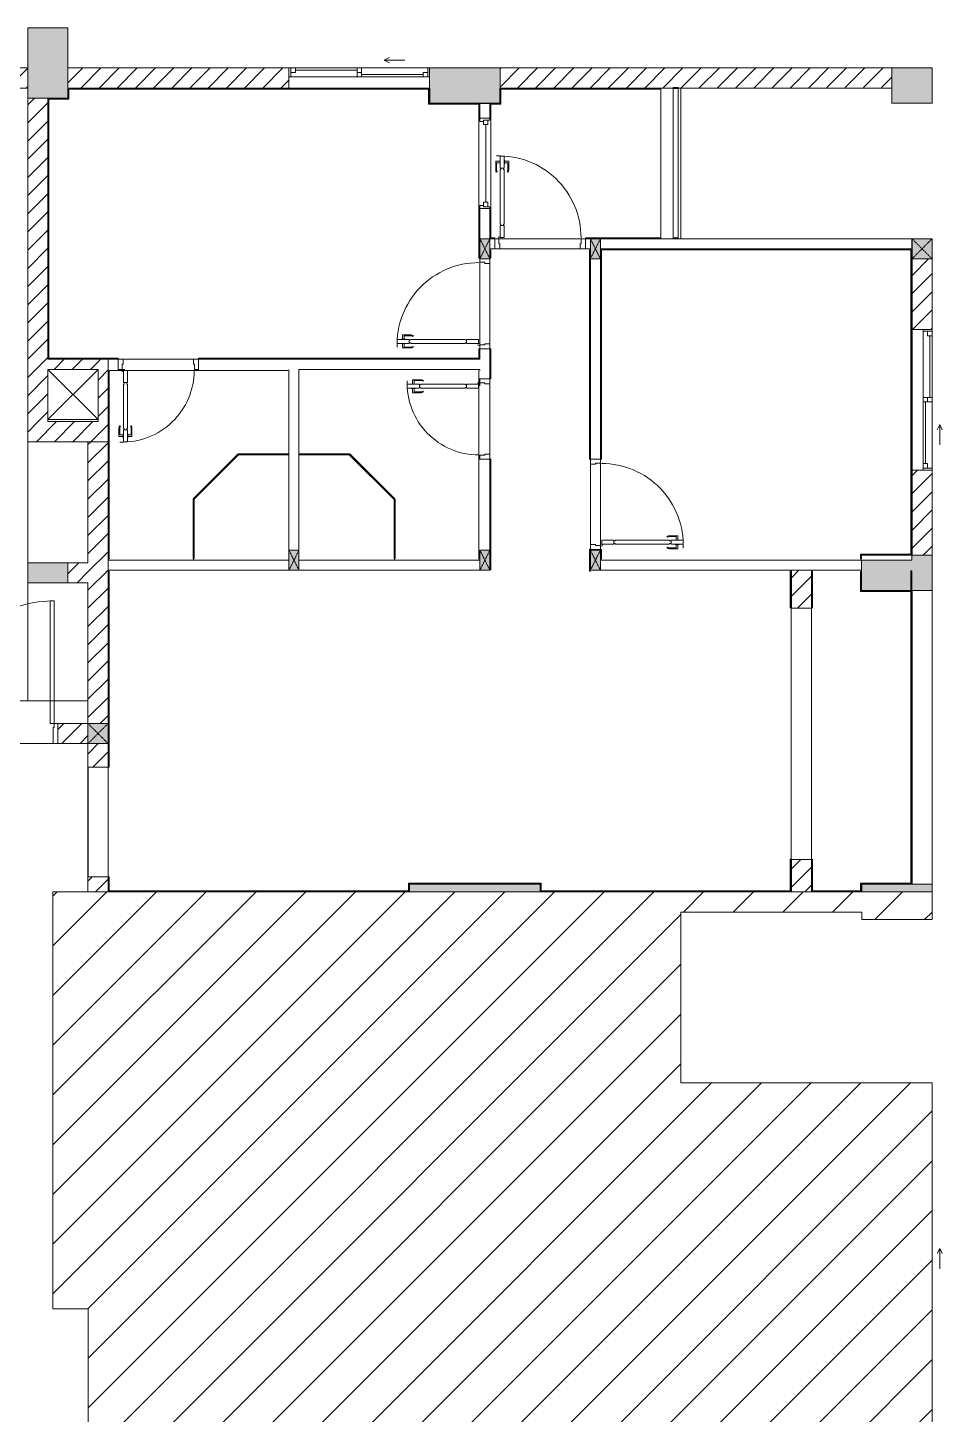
# Model space of a CAD drawing. Header units: millimetres. Extents: x 31444 to 224909, y 392 to 78637.
# Drawn here: x 215807 to 224909, y 64837 to 78637 of the extents above; entities that cross this region are included whole.
import ezdxf

# ---------------------------------------------------------------- set-up
doc = ezdxf.new("R2010")
doc.units = ezdxf.units.MM
doc.linetypes.add('IMPORT-Dash _2_', pattern=[6, 3, -3])
for name, color, linetype, lineweight in [('0-2', 130, 'Continuous', 9), ('A-DETL-GENF-6', 20, 'Continuous', 9), ('A-DETL-GENF-7', 130, 'Continuous', 9), ('A-DETL-THIN-3', 151, 'Continuous', 9), ('A-DOOR-2', 130, 'Continuous', 9), ('A-DOOR-FRAM-2', 130, 'Continuous', 9), ('A-FLOR-1', 130, 'Continuous', 9), ('A-FLOR-HRAL-5', 130, 'Continuous', 9), ('A-GLAZ-6', 130, 'Continuous', 9), ('A-GLAZ-CURT-4', 130, 'Continuous', 9), ('A-WALL-1', 130, 'Continuous', 9), ('A-WALL-PATT-3', 130, 'Continuous', 9), ('A_1404_dwg-1', 130, 'Continuous', 9), ('I-WALL', 130, 'Continuous', 9), ('I-WALL-1', 130, 'Continuous', 9), ('S-COLS-1', 130, 'Continuous', 9), ('S-COLS-11', 130, 'IMPORT-Dash _2_', 9), ('S-COLS-2', 130, 'Continuous', 9), ('S-COLS-4', 130, 'Continuous', 9), ('S-COLS-HDLN-2', 130, 'IMPORT-Dash _2_', 9)]:
    doc.layers.add(name, color=color, linetype=linetype, lineweight=lineweight)
pattern_1 = [(45, (0, 0), (-90.50967, 90.50967), [])]

# ---------------------------------------------------------------- blocks, each defined once
blk = doc.blocks.new('A_1404_dwg_NCV_TKTC_KET CAU_rvt-1-TKTC_MB HOÀN THIỆN SÀN TẦNG 3-4-4819833-KeyPlan-CH3')
at = {"layer": 'S-COLS-1'}
for points in [[(118462, 77937), (118652, 77937), (118652, 78637), (118253, 78637), (118253, 77937), (118453, 77937)], [(122752, 77887), (122952, 77887), (122953, 78237), (122253, 78237), (122253, 77887)], [(127253, 77887), (127253, 78237), (126853, 78237), (126853, 77887)], [(118502, 73112), (118653, 73112), (118653, 73312), (118253, 73312), (118253, 73112)], [(127053, 73037), (127252, 73037), (127252, 73387), (127052, 73387), (127052, 73337), (126552, 73337), (126553, 73037), (127042, 73037), (127042, 73232), (127052, 73232), (127052, 73037)], [(123352, 70037), (123352, 70112), (122053, 70112), (122053, 70037), (123352, 70037)], [(127252, 69762), (127253, 69762), (127252, 70112), (126553, 70112), (126553, 70037), (127252, 70037), (127252, 69835)]]:
    blk.add_hatch(color=256, dxfattribs=at).paths.add_polyline_path(points)
at = {"layer": 'A-FLOR-1'}
for p, q in [((118252, 78037), (118252, 74537)), ((118952, 74737), (118453, 74737)), ((118253, 73312), (118253, 74517)), ((118852, 74517), (118852, 73312)), ((118852, 73112), (118852, 71712)), ((118852, 71937), (118253, 71937))]:
    blk.add_line(p, q, dxfattribs=at)
at = {"layer": 'A-FLOR-1', "flags": 128}
blk.add_lwpolyline([(116253, 71937), (118253, 71937), (118253, 73112)], dxfattribs=at)
at = {"layer": 'S-COLS-2'}
for p, q in [((122253, 78037), (122253, 77887)), ((122752, 77887), (122852, 77887)), ((122053, 70112), (122053, 70037)), ((126553, 70112), (126553, 70037))]:
    blk.add_line(p, q, dxfattribs=at)
at = {"layer": 'S-COLS-2', "flags": 128}
for points in [[(118653, 78037), (118653, 78637), (118253, 78637), (118253, 77937), (118452, 77937)], [(122953, 78037), (122953, 78237), (122253, 78237)], [(127052, 73037), (127252, 73037), (127252, 73387), (127052, 73387)], [(127253, 69762), (127253, 70112), (127052, 70112)]]:
    blk.add_lwpolyline(points, dxfattribs=at)
for points in [[(127253, 77887), (127253, 78237), (126853, 78237), (126853, 77887)], [(118253, 73312), (118253, 73112), (118653, 73112), (118653, 73312)]]:
    blk.add_lwpolyline(points, close=True, dxfattribs=at)
blk = doc.blocks.new('A_1404_dwg_DOOR_CW_01 CANH MO-PANEL KINH - DIW_01-900x2200-CỬA GỖ VÂN LAMINATE-V104-TKTC_MB HOÀN THIỆN SÀN TẦNG 3-4-4819913-KeyPlan-CH3')
at = {"layer": 'A-DETL-GENF-7'}
for p, q in [((121982, 75537), (121982, 75576)), ((121982, 75493), (121982, 75454)), ((122065, 75580), (121986, 75580)), ((121999, 75537), (121999, 75568)), ((121999, 75493), (121999, 75462)), ((122003, 75572), (122065, 75572)), ((122091, 75572), (122087, 75565)), ((122065, 75450), (121986, 75450)), ((122003, 75458), (122065, 75458)), ((122091, 75458), (122087, 75465))]:
    blk.add_line(p, q, dxfattribs=at)
at = {"layer": 'A-DETL-GENF-7', "flags": 128}
for points in [[(121930, 75495), (121930, 75535), (122050, 75535), (122050, 75495)], [(122010, 75537), (122010, 75535), (121971, 75535), (121971, 75537)], [(122010, 75493), (122010, 75495), (121971, 75495), (121971, 75493)], [(122606, 75529), (122606, 75535), (122064, 75535), (122064, 75529), (122050, 75529), (122050, 75501), (122064, 75501), (122064, 75495), (122606, 75495), (122606, 75501), (122620, 75501), (122620, 75529)], [(122620, 75535), (122620, 75495), (122740, 75495), (122740, 75535)]]:
    blk.add_lwpolyline(points, close=True, dxfattribs=at)
at = {"layer": 'A-DETL-GENF-7'}
blk.add_circle((122742, 75485), 10, dxfattribs=at)
for centre, radius, start, end in [((122742, 75485), 814, 90, 182), ((121986, 75576), 4, 90, 180), ((122003, 75568), 4, 90, 180), ((122065, 75535), 45, 55, 90), ((122065, 75535), 37, 55, 90), ((121986, 75454), 4, 180, 270), ((122003, 75462), 4, 180, 270), ((122065, 75495), 37, 270, 305), ((122065, 75495), 45, 270, 305)]:
    blk.add_arc(centre, radius, start, end, dxfattribs=at)
at = {"layer": 'A-DOOR-2'}
blk.add_line((122752, 75485), (122752, 75510), dxfattribs=at)
at = {"layer": 'A-DOOR-2', "flags": 128}
blk.add_lwpolyline([(122752, 76337), (122752, 76302), (122802, 76302), (122802, 76292), (122852, 76292), (122852, 76337)], dxfattribs=at)
blk.add_lwpolyline([(122852, 75442), (122852, 75492), (122802, 75492), (122802, 75482), (122752, 75482), (122752, 75442)], close=True, dxfattribs=at)
blk = doc.blocks.new('A_1404_dwg_DOOR_CW_01 CANH MO-PANEL KINH - DIG_02-800x2200-CỬA NHÔM KÍNH-V60-TKTC_MB HOÀN THIỆN SÀN TẦNG 3-4-4819851-KeyPlan-CH3')
at = {"layer": 'A-DETL-GENF-7'}
for p, q in [((104713, 29524), (104713, 29603)), ((104756, 29607), (104717, 29607)), ((104721, 29586), (104721, 29524)), ((104756, 29590), (104725, 29590)), ((104800, 29607), (104839, 29607)), ((104800, 29590), (104831, 29590)), ((104835, 29586), (104835, 29524)), ((104843, 29524), (104843, 29603)), ((104721, 29498), (104728, 29503)), ((104835, 29498), (104828, 29503))]:
    blk.add_line(p, q, dxfattribs=at)
at = {"layer": 'A-DETL-GENF-7', "flags": 128}
for points in [[(104756, 29579), (104758, 29579), (104758, 29619), (104756, 29619)], [(104798, 29659), (104758, 29659), (104758, 29539), (104798, 29539)], [(104764, 29083), (104758, 29083), (104758, 29525), (104764, 29525), (104764, 29539), (104792, 29539), (104792, 29525), (104798, 29525), (104798, 29083), (104792, 29083), (104792, 29069), (104764, 29069)], [(104800, 29579), (104798, 29579), (104798, 29619), (104800, 29619)], [(104758, 29069), (104798, 29069), (104798, 28949), (104758, 28949)]]:
    blk.add_lwpolyline(points, close=True, dxfattribs=at)
at = {"layer": 'A-DETL-GENF-7'}
blk.add_circle((104808, 28947), 10, dxfattribs=at)
for centre, radius, start, end in [((104808, 28947), 714, 88, 180), ((104717, 29603), 4, 90, 180), ((104725, 29586), 4, 90, 180), ((104831, 29586), 4, 0, 90), ((104839, 29603), 4, 0, 90), ((104758, 29524), 45, 180, 215), ((104758, 29524), 37, 180, 215), ((104798, 29524), 37, 325, 0), ((104798, 29524), 45, 325, 0)]:
    blk.add_arc(centre, radius, start, end, dxfattribs=at)
at = {"layer": 'A-DOOR-2'}
blk.add_line((104808, 28937), (104783, 28937), dxfattribs=at)
at = {"layer": 'A-DOOR-2', "flags": 128}
for points in [[(104051, 28837), (104051, 28937), (104091, 28937), (104091, 28887), (104101, 28887), (104101, 28837)], [(104801, 28837), (104801, 28887), (104811, 28887), (104811, 28937), (104851, 28937), (104851, 28837)]]:
    blk.add_lwpolyline(points, close=True, dxfattribs=at)
blk = doc.blocks.new('A_1404_dwg_DOOR_CW_01 CANH MO-PANEL KINH - DIW_01-900x2200-CỬA GỖ VÂN LAMINATE-553375-TKTC_MB HOÀN THIỆN SÀN TẦNG 3-4-4819841-KeyPlan-CH3')
at = {"layer": 'A-DETL-GENF-7'}
for p, q in [((49615, 40124), (49615, 40203)), ((49658, 40207), (49619, 40207)), ((49623, 40186), (49623, 40124)), ((49658, 40190), (49627, 40190)), ((49702, 40207), (49741, 40207)), ((49702, 40190), (49733, 40190)), ((49737, 40186), (49737, 40124)), ((49745, 40124), (49745, 40203)), ((49623, 40098), (49629, 40103)), ((49736, 40098), (49730, 40103))]:
    blk.add_line(p, q, dxfattribs=at)
at = {"layer": 'A-DETL-GENF-7', "flags": 128}
for points in [[(49658, 40179), (49660, 40179), (49660, 40219), (49658, 40219)], [(49700, 40259), (49660, 40259), (49660, 40139), (49700, 40139)], [(49702, 40179), (49700, 40179), (49700, 40219), (49702, 40219)], [(49666, 39583), (49660, 39583), (49660, 40125), (49666, 40125), (49666, 40139), (49694, 40139), (49694, 40125), (49700, 40125), (49700, 39583), (49694, 39583), (49694, 39569), (49666, 39569)], [(49660, 39569), (49700, 39569), (49700, 39449), (49660, 39449)]]:
    blk.add_lwpolyline(points, close=True, dxfattribs=at)
at = {"layer": 'A-DETL-GENF-7'}
blk.add_circle((49710, 39447), 10, dxfattribs=at)
for centre, radius, start, end in [((49710, 39447), 814, 88, 180), ((49619, 40203), 4, 90, 180), ((49627, 40186), 4, 90, 180), ((49733, 40186), 4, 0, 90), ((49741, 40203), 4, 0, 90), ((49660, 40124), 45, 180, 215), ((49660, 40124), 37, 180, 215), ((49700, 40124), 37, 325, 0), ((49700, 40124), 45, 325, 0)]:
    blk.add_arc(centre, radius, start, end, dxfattribs=at)
at = {"layer": 'A-DOOR-2'}
blk.add_line((49710, 39437), (49685, 39437), dxfattribs=at)
at = {"layer": 'A-DOOR-2', "flags": 128}
for points in [[(48853, 39337), (48853, 39437), (48893, 39437), (48893, 39387), (48903, 39387), (48903, 39337)], [(49703, 39337), (49703, 39387), (49713, 39387), (49713, 39437), (49753, 39437), (49753, 39337)]]:
    blk.add_lwpolyline(points, close=True, dxfattribs=at)
blk = doc.blocks.new('A_1404_dwg_M_Fixed - 900 x 1400-901191-TKTC_MB HOÀN THIỆN SÀN TẦNG 3-4-4819853-KeyPlan-CH3')
at = {"layer": 'A-GLAZ-6'}
blk.add_line((107014, 28878), (107788, 28878), dxfattribs=at)
at = {"layer": 'A-GLAZ-6', "flags": 128}
for points in [[(106983, 28900), (106983, 28937), (106951, 28937)], [(106951, 28837), (106970, 28837), (106970, 28900), (107014, 28900), (107014, 28856), (106970, 28856)], [(107832, 28856), (107788, 28856), (107788, 28900), (107832, 28900), (107832, 28837), (107849, 28837)], [(107819, 28900), (107819, 28937), (107851, 28937)]]:
    blk.add_lwpolyline(points, dxfattribs=at)
blk = doc.blocks.new('A_1404_dwg_Railing - 50 x 10mm-901205-TKTC_MB HOÀN THIỆN SÀN TẦNG 3-4-4819863-KeyPlan-CH3')
at = {"layer": 'A-FLOR-HRAL-5', "flags": 128}
blk.add_lwpolyline([(107983, 24612), (107983, 24562), (107973, 24562), (107973, 24612)], close=True, dxfattribs=at)
blk = doc.blocks.new('A_1404_dwg_Railing - Railing-942460-TKTC_MB HOÀN THIỆN SÀN TẦNG 3-4-4819914-KeyPlan-CH3')
at = {"layer": 'A-FLOR-HRAL-5'}
for p, q in [((124677, 78032), (124677, 76547)), ((124727, 76547), (124727, 78032))]:
    blk.add_line(p, q, dxfattribs=at)
at = {"rotation": 90.00000000000074}
for p in [(149289, -29941), (149289, -31436)]:
    blk.add_blockref('A_1404_dwg_Railing - 50 x 10mm-901205-TKTC_MB HOÀN THIỆN SÀN TẦNG 3-4-4819863-KeyPlan-CH3', p, dxfattribs=at)
blk = doc.blocks.new('A_1404_dwg_System Panel - Glazed-901218-TKTC_MB HOÀN THIỆN SÀN TẦNG 3-4-4819900-KeyPlan-CH3')
at = {"layer": 'A-GLAZ-CURT-4'}
blk.add_hatch(color=256, dxfattribs=at).paths.add_polyline_path([(40998, 48549), (41008, 48549), (41003, 49140), (40998, 49136)])
blk.add_line((41008, 48549), (41008, 49140), dxfattribs=at)
at = {"layer": 'A-GLAZ-CURT-4', "flags": 128}
blk.add_lwpolyline([(40998, 49138), (40998, 48549), (41008, 48549)], dxfattribs=at)
blk = doc.blocks.new('A_1404_dwg_System Panel - Glazed-901219-TKTC_MB HOÀN THIỆN SÀN TẦNG 3-4-V107-KeyPlan-CH3')
at = {"layer": 'A-GLAZ-CURT-4'}
blk.add_hatch(color=256, dxfattribs=at).paths.add_polyline_path([(39447, 29483), (39450, 29494), (39003, 29934), (38999, 29931), (39410, 29519)])
blk.add_line((38999, 29931), (39447, 29483), dxfattribs=at)
at = {"layer": 'A-GLAZ-CURT-4', "flags": 128}
blk.add_lwpolyline([(39452, 29492), (39006, 29938), (38999, 29931)], dxfattribs=at)
blk = doc.blocks.new('A_1404_dwg_System Panel - Glazed-901217-TKTC_MB HOÀN THIỆN SÀN TẦNG 3-4-V108-KeyPlan-CH3')
at = {"layer": 'A-GLAZ-CURT-4'}
blk.add_hatch(color=256, dxfattribs=at).paths.add_polyline_path([(39454, 29482), (39953, 29482), (39953, 29492), (39450, 29487), (39450, 29482)])
at = {"layer": 'A-GLAZ-CURT-4', "flags": 128}
blk.add_lwpolyline([(39450, 29482), (39953, 29482), (39953, 29492), (39450, 29492)], close=True, dxfattribs=at)
blk = doc.blocks.new('A_1404_dwg_G1_SOF - BO TRU - 100x200-746114-TKTC_MB HOÀN THIỆN SÀN TẦNG 3-4-4819846-KeyPlan-CH3')
at = {"layer": 'S-COLS-1'}
blk.add_hatch(color=256, dxfattribs=at).paths.add_polyline_path([(49953, 40037), (49953, 40237), (49853, 40237), (49853, 40037)])
at = {"layer": 'S-COLS-1', "flags": 128}
blk.add_lwpolyline([(49853, 40037), (49853, 40237), (49953, 40237), (49953, 40037)], close=True, dxfattribs=at)
at = {"layer": 'S-COLS-HDLN-2'}
for p, q in [((49953, 40037), (49853, 40237)), ((49853, 40037), (49953, 40237))]:
    blk.add_line(p, q, dxfattribs=at)
blk = doc.blocks.new('A_1404_dwg_DOOR_CW_01 CANH MO-PANEL KINH - DIG_01-900x2200-CỬA NHÔM KÍNH-901226-TKTC_MB HOÀN THIỆN SÀN TẦNG 3-4-4819905-KeyPlan-CH3')
at = {"layer": 'A-DETL-GENF-7'}
for p, q in [((37865, 26650), (37865, 26570)), ((37873, 26676), (37879, 26671)), ((37873, 26587), (37873, 26650)), ((37986, 26676), (37980, 26671)), ((37987, 26587), (37987, 26650)), ((37995, 26650), (37995, 26570)), ((37908, 26566), (37869, 26566)), ((37908, 26583), (37877, 26583)), ((37952, 26583), (37983, 26583)), ((37952, 26566), (37991, 26566))]:
    blk.add_line(p, q, dxfattribs=at)
at = {"layer": 'A-DETL-GENF-7', "flags": 128}
for points in [[(37910, 27205), (37950, 27205), (37950, 27325), (37910, 27325)], [(37916, 27191), (37910, 27191), (37910, 26649), (37916, 26649), (37916, 26635), (37944, 26635), (37944, 26649), (37950, 26649), (37950, 27191), (37944, 27191), (37944, 27205), (37916, 27205)], [(37950, 26515), (37910, 26515), (37910, 26635), (37950, 26635)], [(37908, 26595), (37910, 26595), (37910, 26555), (37908, 26555)], [(37952, 26595), (37950, 26595), (37950, 26555), (37952, 26555)]]:
    blk.add_lwpolyline(points, close=True, dxfattribs=at)
at = {"layer": 'A-DETL-GENF-7'}
blk.add_circle((37960, 27327), 10, dxfattribs=at)
for centre, radius, start, end in [((37960, 27327), 814, 180, 272), ((37910, 26650), 45, 145, 180), ((37910, 26650), 37, 145, 180), ((37950, 26650), 37, 0, 35), ((37950, 26650), 45, 0, 35), ((37869, 26570), 4, 180, 270), ((37877, 26587), 4, 180, 270), ((37983, 26587), 4, 270, 0), ((37991, 26570), 4, 270, 0)]:
    blk.add_arc(centre, radius, start, end, dxfattribs=at)
at = {"layer": 'A-DOOR-2'}
blk.add_line((37960, 27337), (37935, 27337), dxfattribs=at)
at = {"layer": 'A-DOOR-2', "flags": 128}
for points in [[(37153, 27437), (37103, 27437), (37103, 27337), (37143, 27337), (37143, 27387), (37153, 27387)], [(38003, 27437), (37953, 27437), (37953, 27387), (37963, 27387), (37963, 27337), (38003, 27337)]]:
    blk.add_lwpolyline(points, close=True, dxfattribs=at)
blk = doc.blocks.new('A_1404_dwg_System Panel - Glazed-901212-TKTC_MB HOÀN THIỆN SÀN TẦNG 3-4-V109-KeyPlan-CH3')
at = {"layer": 'A-GLAZ-CURT-4'}
blk.add_hatch(color=256, dxfattribs=at).paths.add_polyline_path([(40551, 29482), (40555, 29487), (40551, 29492), (40053, 29492), (40053, 29482)])
at = {"layer": 'A-GLAZ-CURT-4', "flags": 128}
blk.add_lwpolyline([(40553, 29492), (40053, 29492), (40053, 29482), (40555, 29482)], dxfattribs=at)
blk = doc.blocks.new('A_1404_dwg_System Panel - Glazed-901210-TKTC_MB HOÀN THIỆN SÀN TẦNG 3-4-4819895-KeyPlan-CH3')
at = {"layer": 'A-GLAZ-CURT-4'}
blk.add_hatch(color=256, dxfattribs=at).paths.add_polyline_path([(39008, 48549), (39003, 49140), (38998, 49140), (38999, 48549)])
blk.add_line((39008, 48549), (39008, 49138), dxfattribs=at)
at = {"layer": 'A-GLAZ-CURT-4', "flags": 128}
blk.add_lwpolyline([(38998, 49140), (38998, 48549), (39008, 48549)], dxfattribs=at)
blk = doc.blocks.new('A_1404_dwg_System Panel - Glazed-901211-TKTC_MB HOÀN THIỆN SÀN TẦNG 3-4-V110-KeyPlan-CH3')
at = {"layer": 'A-GLAZ-CURT-4'}
blk.add_hatch(color=256, dxfattribs=at).paths.add_polyline_path([(40558, 29483), (41003, 29934), (40998, 29936), (40555, 29487)])
at = {"layer": 'A-GLAZ-CURT-4', "flags": 128}
blk.add_lwpolyline([(40999, 29938), (40551, 29490), (40558, 29483), (41006, 29931)], close=True, dxfattribs=at)
blk = doc.blocks.new('A_1404_dwg_NCV_TKTC_TANG 3 - 4_rvt-1-TKTC_MB HOÀN THIỆN SÀN TẦNG 3-4-4819943-KeyPlan-CH3')
at = {"layer": 'A-WALL-PATT-3'}
for points in [[(119152, 78027), (122252, 78027), (122252, 78037), (118652, 78037), (118653, 78027), (119052, 78027)], [(118652, 77937), (118662, 77937), (118662, 78027), (118652, 78027)], [(122252, 77877), (122252, 78027), (122242, 78027), (122242, 77877)], [(122953, 77887), (122962, 77887), (122962, 78027), (122953, 78027), (122952, 77887)], [(124552, 78027), (124552, 78037), (122953, 78037), (122953, 78027), (122962, 78027)], [(118462, 75347), (118462, 77937), (118452, 77937), (118453, 75347)], [(118652, 77927), (118662, 77927), (118662, 77937), (118462, 77937), (118462, 77927)], [(122742, 77877), (122752, 77877), (122752, 77887), (122252, 77887), (122253, 77877)], [(122862, 77877), (122962, 77877), (122962, 77887), (122862, 77887)], [(127042, 76427), (127052, 76427), (127052, 76437), (123952, 76437), (123952, 76427), (123962, 76427)], [(126552, 73387), (127042, 73387), (127042, 73397), (126542, 73397), (126542, 73387)], [(126552, 73347), (126552, 73387), (126542, 73387), (126542, 73347)], [(126552, 73027), (126552, 73227), (126542, 73227), (126542, 73027)], [(127042, 73027), (127042, 73037), (126552, 73037), (126553, 73027)], [(123352, 70112), (123352, 70122), (122042, 70122), (122042, 70112), (122862, 70112)], [(122052, 70037), (122052, 70112), (122042, 70112), (122042, 70037)], [(123362, 70047), (123362, 70122), (123352, 70122), (123353, 70047)], [(126553, 70112), (127052, 70112), (127052, 70122), (126542, 70122), (126542, 70112), (126552, 70112)], [(126552, 70047), (126552, 70112), (126542, 70112), (126542, 70047)], [(122042, 70037), (122042, 70047), (119062, 70047), (119062, 70037), (121493, 70037)], [(123352, 70037), (125852, 70037), (125852, 70047), (123352, 70047)], [(126542, 70037), (126552, 70037), (126552, 70047), (126062, 70047), (126062, 70037)]]:
    blk.add_hatch(color=256, dxfattribs=at).paths.add_polyline_path(points)
h = blk.add_hatch(color=256, dxfattribs=at)
h.paths.add_polyline_path([(122752, 75347), (122752, 75442), (122742, 75442), (122742, 75347)])
h.paths.add_polyline_path([(122752, 76342), (122752, 76837), (122742, 76837), (122742, 76342)])
h.paths.add_polyline_path([(122742, 77737), (122752, 77741), (122752, 77877), (122742, 77877), (122742, 77741)])
h = blk.add_hatch(color=256, dxfattribs=at)
h.paths.add_polyline_path([(122862, 76547), (122862, 76837), (122852, 76837), (122852, 76547)])
h.paths.add_polyline_path([(122852, 77737), (122862, 77741), (122862, 77887), (122852, 77887), (122852, 77741)])
h = blk.add_hatch(color=256, dxfattribs=at)
h.paths.add_polyline_path([(123842, 76537), (124552, 76537), (124552, 76547), (123802, 76547), (123802, 76537)])
h.paths.add_polyline_path([(122862, 76537), (122902, 76537), (122902, 76547), (122852, 76547), (122852, 76537)])
h = blk.add_hatch(color=256, dxfattribs=at)
h.paths.add_polyline_path([(122852, 73237), (122862, 73237), (122862, 74342), (122852, 74342), (122852, 73437)])
h.paths.add_polyline_path([(122852, 75142), (122862, 75142), (122862, 75442), (122852, 75442)])
h.paths.add_polyline_path([(122862, 76342), (122862, 76437), (122852, 76437), (122852, 76342)])
h = blk.add_hatch(color=256, dxfattribs=at)
h.paths.add_polyline_path([(123852, 73227), (123852, 73443), (123842, 73443), (123842, 73227)])
h.paths.add_polyline_path([(123852, 74343), (123852, 76437), (123842, 76437), (123842, 74343)])
h = blk.add_hatch(color=256, dxfattribs=at)
h.paths.add_polyline_path([(123962, 73347), (123962, 73443), (123952, 73443), (123952, 73347)])
h.paths.add_polyline_path([(123962, 74343), (123962, 76427), (123952, 76427), (123952, 74343)])
h = blk.add_hatch(color=256, dxfattribs=at)
h.paths.add_polyline_path([(127052, 73387), (127052, 74235), (127042, 74235), (127042, 73387)])
h.paths.add_polyline_path([(127052, 75635), (127052, 76427), (127042, 76427), (127042, 75635)])
h = blk.add_hatch(color=256, dxfattribs=at)
h.paths.add_polyline_path([(119152, 75337), (119152, 75347), (118453, 75347), (118453, 75337), (119111, 75337)])
h.paths.add_polyline_path([(120853, 75337), (122752, 75337), (122752, 75347), (119952, 75347), (119952, 75337)])
h = blk.add_hatch(color=256, dxfattribs=at)
h.paths.add_polyline_path([(119062, 70037), (119062, 70187), (119052, 70185), (119052, 70037)])
h.paths.add_polyline_path([(119052, 71277), (119062, 71277), (119062, 73237), (119052, 73237), (119052, 71512)])
h = blk.add_hatch(color=256, dxfattribs=at)
h.paths.add_polyline_path([(125842, 70047), (125852, 70047), (125852, 70362), (125842, 70360)])
h.paths.add_polyline_path([(125842, 72862), (125852, 72862), (125852, 73227), (125842, 73227)])
h = blk.add_hatch(color=256, dxfattribs=at)
h.paths.add_polyline_path([(126052, 70037), (126062, 70037), (126062, 70362), (126052, 70360), (126052, 70047)])
h.paths.add_polyline_path([(126052, 72862), (126062, 72862), (126062, 73227), (126052, 73227), (126052, 73037)])
at = {"layer": 'A-FLOR-1'}
for p, q in [((123752, 76437), (122952, 76437)), ((122752, 75482), (122752, 76302)), ((122852, 76292), (122852, 75492)), ((119202, 75337), (119902, 75337)), ((122852, 75092), (122852, 74392)), ((120352, 74387), (120852, 74387)), ((120952, 74387), (121453, 74387)), ((123852, 73493), (123852, 74293)), ((123952, 74303), (123952, 73483)), ((119902, 73337), (119902, 73354)), ((121902, 73354), (121902, 73337)), ((125852, 73227), (125852, 73237)), ((126052, 73237), (126052, 73227)), ((126552, 73227), (126552, 73237)), ((126052, 70362), (126052, 72860)), ((119053, 70187), (119053, 71277)), ((125852, 70360), (126052, 70360))]:
    blk.add_line(p, q, dxfattribs=at)
at = {"layer": 'A-FLOR-1', "flags": 128}
for points in [[(126552, 73337), (127052, 73337), (127052, 73387)], [(126052, 72862), (126052, 72860), (125852, 72860), (125852, 70362), (125852, 72862)]]:
    blk.add_lwpolyline(points, dxfattribs=at)
blk.add_lwpolyline([(119052, 70187), (119052, 71277), (118853, 71277), (118853, 70187)], close=True, dxfattribs=at)
at = {"layer": 'A-WALL-1'}
for p, q in [((124552, 78037), (124677, 78037)), ((124552, 76547), (124552, 78027)), ((122752, 77877), (122752, 77737)), ((122852, 77737), (122852, 77882)), ((122752, 77737), (122852, 77737)), ((122852, 76837), (122752, 76837)), ((122752, 76837), (122752, 76537)), ((122852, 76547), (122852, 76837)), ((122852, 76537), (122852, 76547)), ((122902, 76537), (122852, 76537)), ((122902, 76437), (122902, 76537)), ((122942, 76537), (123762, 76537)), ((123802, 76537), (123802, 76437)), ((123852, 76537), (123802, 76537)), ((124677, 76537), (123952, 76537)), ((122852, 76437), (122862, 76437)), ((122862, 76437), (122902, 76437)), ((123752, 76437), (122952, 76437)), ((123802, 76437), (123842, 76437)), ((123842, 76437), (123852, 76437)), ((123852, 76337), (123852, 74343)), ((123952, 74343), (123952, 76337)), ((122752, 75482), (122752, 76302)), ((122852, 76292), (122852, 75492)), ((122852, 75442), (122752, 75442)), ((122752, 75442), (122752, 75347)), ((122852, 75142), (122852, 75442)), ((119052, 75337), (119052, 75237)), ((119152, 75337), (119052, 75337)), ((119152, 75237), (119152, 75337)), ((119202, 75337), (119902, 75337)), ((119952, 75337), (119952, 75237)), ((120852, 75337), (119952, 75337)), ((120852, 75237), (120852, 74397)), ((122752, 75142), (122852, 75142)), ((122852, 75092), (122852, 74392)), ((120852, 74397), (120852, 74387)), ((120852, 74387), (120852, 73437)), ((120952, 74387), (120952, 74397)), ((120952, 73437), (120952, 74387)), ((122852, 74342), (122752, 74342)), ((122852, 73437), (122852, 74342)), ((123852, 74343), (123952, 74343)), ((123852, 73493), (123852, 74293)), ((123952, 74303), (123952, 73483)), ((123952, 73443), (123852, 73443)), ((123852, 73443), (123852, 73437)), ((123952, 73437), (123952, 73443)), ((122752, 73337), (120952, 73337)), ((120952, 73237), (122752, 73237))]:
    blk.add_line(p, q, dxfattribs=at)
at = {"layer": 'A-WALL-1', "flags": 128}
for points in [[(124727, 78037), (124752, 78037), (124752, 76537)], [(122852, 77882), (122752, 77882), (122752, 77877)], [(123952, 76437), (127052, 76437), (127052, 76537), (124727, 76537)], [(122752, 75347), (122752, 75337), (120852, 75337)], [(120952, 74397), (120952, 75237), (122752, 75237), (122752, 75227)], [(120852, 73337), (119052, 73337), (119052, 73237), (120852, 73237)], [(123952, 73237), (126552, 73237), (126552, 73337), (123952, 73337)]]:
    blk.add_lwpolyline(points, dxfattribs=at)
at = {"layer": 'I-WALL'}
for p, q in [((122752, 77737), (122752, 77877)), ((122852, 77882), (122852, 77737)), ((122742, 76837), (122742, 77737)), ((122862, 77737), (122862, 76837)), ((122752, 76537), (122752, 76837)), ((122852, 76837), (122852, 76547)), ((122852, 76537), (122902, 76537)), ((123802, 76537), (123852, 76537)), ((123852, 74343), (123852, 76337)), ((123952, 76337), (123952, 74343)), ((127042, 74235), (127042, 75635)), ((127052, 75635), (127052, 74235)), ((122752, 75347), (122752, 75442)), ((122852, 75442), (122852, 75142)), ((119052, 75337), (119152, 75337)), ((119952, 75227), (119152, 75227)), ((119952, 75337), (120852, 75337)), ((122742, 74342), (122742, 75142)), ((122852, 74342), (122852, 73437)), ((123852, 73437), (123852, 73443)), ((123952, 73443), (123952, 73437)), ((127042, 70122), (127042, 73027))]:
    blk.add_line(p, q, dxfattribs=at)
at = {"layer": 'I-WALL', "flags": 128}
blk.add_lwpolyline([(127042, 73037), (127042, 73232), (127052, 73232), (127052, 70122)], dxfattribs=at)
at = {"layer": 'I-WALL-1'}
for p, q in [((122852, 76547), (122852, 76537)), ((122862, 76437), (122852, 76437)), ((123852, 76437), (123842, 76437)), ((120852, 75227), (120852, 75237)), ((122742, 73337), (122752, 73337)), ((119052, 71712), (119052, 71512))]:
    blk.add_line(p, q, dxfattribs=at)
at = {"layer": 'I-WALL-1', "flags": 128}
for points in [[(122752, 77877), (122752, 77887), (122252, 77887), (122252, 78027), (122252, 78037), (118652, 78037), (118652, 78027), (118652, 77937), (118462, 77937), (118452, 77937), (118452, 75347), (118452, 75337), (119052, 75337)], [(119152, 75337), (119152, 75347), (118462, 75347), (118462, 77927), (118662, 77927), (118662, 77937), (118662, 78027), (122242, 78027), (122242, 77877), (122252, 77877), (122742, 77877), (122742, 77737), (122752, 77737)], [(122852, 77737), (122862, 77737), (122862, 77877), (122962, 77877), (122962, 77887), (122962, 78027), (124552, 78027), (124552, 78037), (122952, 78037), (122952, 78027), (122952, 77887), (122862, 77887), (122852, 77887), (122852, 77882)], [(122752, 76837), (122742, 76837), (122742, 76342), (122752, 76342)], [(122902, 76537), (122902, 76547), (122862, 76547), (122862, 76837), (122852, 76837)], [(123952, 76537), (124552, 76537), (124552, 76547), (123802, 76547), (123802, 76537)], [(122852, 76342), (122862, 76342), (122862, 76427)], [(123842, 76427), (123842, 74343), (123852, 74343)], [(123952, 74343), (123962, 74343), (123962, 76427), (127042, 76427), (127042, 75635), (127052, 75635), (127052, 76427), (127052, 76437), (123952, 76437)], [(122752, 75442), (122742, 75442), (122742, 75347), (119952, 75347), (119952, 75337)], [(122852, 75142), (122862, 75142), (122862, 75442), (122852, 75442)], [(119052, 75237), (119052, 75227), (119052, 73337), (119062, 73337)], [(119062, 73347), (119062, 75227), (119152, 75227), (119152, 75237)], [(119952, 75237), (119952, 75227), (120842, 75227)], [(120852, 75337), (122752, 75337), (122752, 75347)], [(122742, 75227), (122742, 75142), (122752, 75142)], [(122752, 74342), (122742, 74342), (122742, 73347)], [(122862, 73237), (122862, 74342), (122852, 74342)], [(126552, 73347), (126552, 73387), (127042, 73387), (127052, 73387), (127052, 74235), (127042, 74235), (127042, 73397), (126542, 73397), (126542, 73387), (126542, 73347)], [(123852, 73443), (123842, 73443), (123842, 73227), (123852, 73227)], [(123962, 73347), (123962, 73443), (123952, 73443)], [(119062, 73237), (119052, 73237), (119052, 71712)], [(119052, 71512), (119052, 71277), (119062, 71277), (119062, 73227)], [(125842, 73227), (125842, 72862), (125852, 72862), (125852, 73227)], [(126052, 73227), (126052, 72862), (126062, 72862), (126062, 73227)], [(126542, 73227), (126542, 73027), (126552, 73027), (127042, 73027), (127042, 73037), (126552, 73037), (126552, 73227)], [(125852, 70037), (125852, 70047), (125852, 70362), (125842, 70362), (125842, 70047), (123362, 70047), (123362, 70122), (123352, 70122), (122042, 70122), (122042, 70112), (122042, 70047), (119062, 70047), (119062, 70187), (119052, 70187), (119052, 70037)], [(126552, 70112), (127052, 70112), (127052, 70122), (126542, 70122), (126542, 70112), (126542, 70047), (126062, 70047), (126062, 70362), (126052, 70362), (126052, 70037)], [(122052, 70037), (122052, 70112), (123352, 70112), (123352, 70047), (123352, 70037)], [(126552, 70037), (126552, 70047), (126552, 70112)]]:
    blk.add_lwpolyline(points, dxfattribs=at)
for name, p in [('A_1404_dwg_Railing - Railing-942460-TKTC_MB HOÀN THIỆN SÀN TẦNG 3-4-4819914-KeyPlan-CH3', (0, 0)), ('A_1404_dwg_DOOR_CW_01 CANH MO-PANEL KINH - DIW_01-900x2200-CỬA GỖ VÂN LAMINATE-V104-TKTC_MB HOÀN THIỆN SÀN TẦNG 3-4-4819913-KeyPlan-CH3', (0, 0)), ('A_1404_dwg_System Panel - Glazed-901210-TKTC_MB HOÀN THIỆN SÀN TẦNG 3-4-4819895-KeyPlan-CH3', (80900, 24805)), ('A_1404_dwg_System Panel - Glazed-901218-TKTC_MB HOÀN THIỆN SÀN TẦNG 3-4-4819900-KeyPlan-CH3', (80900, 24805))]:
    blk.add_blockref(name, p)
for name, p, rotation in [('A_1404_dwg_M_Fixed - 900 x 1400-901191-TKTC_MB HOÀN THIỆN SÀN TẦNG 3-4-4819853-KeyPlan-CH3', (151689, -30114), 90), ('A_1404_dwg_DOOR_CW_01 CANH MO-PANEL KINH - DIG_01-900x2200-CỬA NHÔM KÍNH-901226-TKTC_MB HOÀN THIỆN SÀN TẦNG 3-4-4819905-KeyPlan-CH3', (160905, 103874), 180), ('A_1404_dwg_G1_SOF - BO TRU - 100x200-746114-TKTC_MB HOÀN THIỆN SÀN TẦNG 3-4-4819846-KeyPlan-CH3', (172705, 116574), 180), ('A_1404_dwg_G1_SOF - BO TRU - 100x200-746114-TKTC_MB HOÀN THIỆN SÀN TẦNG 3-4-4819846-KeyPlan-CH3', (173805, 116574), 180), ('A_1404_dwg_DOOR_CW_01 CANH MO-PANEL KINH - DIG_02-800x2200-CỬA NHÔM KÍNH-V60-TKTC_MB HOÀN THIỆN SÀN TẦNG 3-4-4819851-KeyPlan-CH3', (224003, 104174), 180), ('A_1404_dwg_DOOR_CW_01 CANH MO-PANEL KINH - DIG_02-800x2200-CỬA NHÔM KÍNH-V60-TKTC_MB HOÀN THIỆN SÀN TẦNG 3-4-4819851-KeyPlan-CH3', (151689, -29709), 90), ('A_1404_dwg_System Panel - Glazed-901211-TKTC_MB HOÀN THIỆN SÀN TẦNG 3-4-V110-KeyPlan-CH3', (160905, 103879), 180), ('A_1404_dwg_System Panel - Glazed-901212-TKTC_MB HOÀN THIỆN SÀN TẦNG 3-4-V109-KeyPlan-CH3', (160905, 103879), 180), ('A_1404_dwg_System Panel - Glazed-901217-TKTC_MB HOÀN THIỆN SÀN TẦNG 3-4-V108-KeyPlan-CH3', (160905, 103879), 180), ('A_1404_dwg_System Panel - Glazed-901219-TKTC_MB HOÀN THIỆN SÀN TẦNG 3-4-V107-KeyPlan-CH3', (160905, 103879), 180), ('A_1404_dwg_DOOR_CW_01 CANH MO-PANEL KINH - DIW_01-900x2200-CỬA GỖ VÂN LAMINATE-553375-TKTC_MB HOÀN THIỆN SÀN TẦNG 3-4-4819841-KeyPlan-CH3', (84516, 123196), 270), ('A_1404_dwg_G1_SOF - BO TRU - 100x200-746114-TKTC_MB HOÀN THIỆN SÀN TẦNG 3-4-4819846-KeyPlan-CH3', (170805, 113474), 180), ('A_1404_dwg_G1_SOF - BO TRU - 100x200-746114-TKTC_MB HOÀN THIỆN SÀN TẦNG 3-4-4819846-KeyPlan-CH3', (172705, 113474), 180), ('A_1404_dwg_G1_SOF - BO TRU - 100x200-746114-TKTC_MB HOÀN THIỆN SÀN TẦNG 3-4-4819846-KeyPlan-CH3', (173805, 113474), 180)]:
    blk.add_blockref(name, p, dxfattribs=dict(rotation=rotation))
blk = doc.blocks.new('A_1404_dwg_1_FAMILY RVT - W01-WxH 1400x1400xmm-389822-TKTC_MB HOÀN THIỆN SÀN TẦNG 3-4-V115-KeyPlan-CH3')
at = {"layer": 'A-GLAZ-6'}
for p, q in [((127253, 58560), (127253, 59174)), ((127253, 58560), (127253, 58515)), ((127329, 58289), (127329, 58086))]:
    blk.add_line(p, q, dxfattribs=at)
at = {"layer": 'A-GLAZ-6', "flags": 128}
for points in [[(127253, 57837), (127253, 59237), (127253, 59174)], [(127253, 58515), (127253, 57856), (127253, 57837)], [(127354, 58238), (127329, 58289), (127303, 58238)]]:
    blk.add_lwpolyline(points, dxfattribs=at)
blk = doc.blocks.new('A_1404_dwg_1_FAMILY RVT - W01-WxH 1400x1400xmm-V4-TKTC_MB HOÀN THIỆN SÀN TẦNG 3-4-4819953-KeyPlan-CH3')
at = {"layer": 'A-GLAZ-6'}
for p, q in [((127253, 75616), (127164, 75616)), ((127230, 75572), (127230, 74958)), ((127208, 74913), (127208, 74958)), ((127253, 74958), (127253, 74913)), ((127186, 74913), (127186, 74299)), ((127329, 74687), (127329, 74484)), ((127253, 74254), (127164, 74254))]:
    blk.add_line(p, q, dxfattribs=at)
at = {"layer": 'A-GLAZ-6', "flags": 128}
for points in [[(127253, 75635), (127053, 75635), (127053, 74235), (127253, 74235), (127253, 75635), (127253, 75572)], [(127164, 75635), (127164, 75616), (127164, 74958), (127164, 74913), (127164, 74299), (127164, 74235)], [(127164, 74958), (127253, 74958), (127253, 75572), (127208, 75572), (127208, 75616)], [(127164, 74913), (127253, 74913), (127253, 74254), (127253, 74235)], [(127354, 74636), (127329, 74687), (127303, 74636)], [(127208, 74254), (127208, 74299), (127164, 74299)]]:
    blk.add_lwpolyline(points, dxfattribs=at)
blk = doc.blocks.new('A_1404_dwg_1_FAMILY RVT - W01-WxH 1400x1400xmm-389822-TKTC_MB HOÀN THIỆN SÀN TẦNG 3-4-4819949-KeyPlan-CH3')
at = {"layer": 'A-GLAZ-6'}
for p, q in [((50001, 78313), (50204, 78313)), ((49052, 78237), (49052, 78037)), ((49072, 78237), (49072, 78148)), ((49116, 78215), (49730, 78215)), ((49730, 78237), (49775, 78237)), ((49775, 78192), (49730, 78192)), ((49775, 78170), (50389, 78170)), ((50433, 78237), (50433, 78148))]:
    blk.add_line(p, q, dxfattribs=at)
at = {"layer": 'A-GLAZ-6', "flags": 128}
for points in [[(50052, 78339), (50001, 78313), (50052, 78288)], [(50452, 78037), (50452, 78237), (49052, 78237), (49116, 78237)], [(49052, 78148), (49072, 78148), (49730, 78148), (49775, 78148), (50389, 78148), (50452, 78148)], [(49730, 78148), (49730, 78237), (49116, 78237), (49116, 78192), (49072, 78192)], [(49775, 78148), (49775, 78237), (50433, 78237), (50452, 78237)], [(50433, 78192), (50389, 78192), (50389, 78148)]]:
    blk.add_lwpolyline(points, dxfattribs=at)
blk = doc.blocks.new('A_1404_dwg_G1_SOF - BO TRU - 200x200-3054294-TKTC_MB HOÀN THIỆN SÀN TẦNG 3-4-4820019-KeyPlan-CH3')
at = {"layer": 'S-COLS-11'}
blk.add_hatch(color=256, dxfattribs=at).paths.add_polyline_path([(118853, 71512), (119052, 71512), (119052, 71712), (118852, 71712), (118852, 71512)])
at = {"layer": 'S-COLS-4', "flags": 128}
blk.add_lwpolyline([(119052, 71512), (118852, 71512), (118852, 71712), (119052, 71712)], dxfattribs=at)
at = {"layer": 'S-COLS-HDLN-2'}
for p, q in [((118852, 71712), (119052, 71512)), ((119052, 71712), (118852, 71512))]:
    blk.add_line(p, q, dxfattribs=at)
blk = doc.blocks.new('A_1404_dwg_G1_SOF - BO TRU - 200x200-V42-TKTC_MB HOÀN THIỆN SÀN TẦNG 3-4-4820022-KeyPlan-CH3')
at = {"layer": 'S-COLS-11'}
blk.add_hatch(color=256, dxfattribs=at).paths.add_polyline_path([(118703, 17237), (118703, 17437), (118503, 17437), (118503, 17237)])
at = {"layer": 'S-COLS-4', "flags": 128}
blk.add_lwpolyline([(118703, 17437), (118703, 17237), (118503, 17237), (118503, 17437)], close=True, dxfattribs=at)
at = {"layer": 'S-COLS-HDLN-2'}
for p, q in [((118503, 17437), (118703, 17237)), ((118703, 17437), (118503, 17237))]:
    blk.add_line(p, q, dxfattribs=at)
blk = doc.blocks.new('A_1404_dwg_G1_SOF - BO TRU - 200x200-V122-TKTC_MB HOÀN THIỆN SÀN TẦNG 3-4-4820044-KeyPlan-CH3')
at = {"layer": 'S-COLS-11'}
blk.add_hatch(color=256, dxfattribs=at).paths.add_polyline_path([(127252, 67937), (127253, 67937), (127252, 68027)])
at = {"layer": 'S-COLS-4'}
blk.add_line((127253, 68137), (127253, 67937), dxfattribs=at)
blk = doc.blocks.new('A_1404_dwg_FD_01 - FD_01-1200x2200mm-1787917-TKTC_MB HOÀN THIỆN SÀN TẦNG 3-4-4819960-KeyPlan-CH3')
at = {"layer": 'A-DETL-GENF-7', "flags": 128}
blk.add_lwpolyline([(38783, 36950), (40003, 36950), (40003, 36910), (38783, 36910)], close=True, dxfattribs=at)
at = {"layer": 'A-DETL-GENF-7'}
blk.add_arc((40003, 36950), 1220, 181.8789, 270, dxfattribs=at)
at = {"layer": 'A-DOOR-FRAM-2', "flags": 128}
for points in [[(40043, 36950), (40043, 36940), (40203, 36940), (40203, 36985), (40003, 36985), (40003, 36950)], [(40043, 35730), (40003, 35730), (40003, 35695), (40203, 35695), (40203, 35740), (40043, 35740)]]:
    blk.add_lwpolyline(points, close=True, dxfattribs=at)
blk = doc.blocks.new('A_1404_dwg-4819832-KeyPlan-CH3')
at = {"layer": 'A-WALL-PATT-3'}
h = blk.add_hatch(dxfattribs=at)
h.set_pattern_fill('FP_23', color=256, style=0, pattern_type=2)
h.set_pattern_definition(pattern_1)
h.paths.add_polyline_path([(114953, 78037), (118253, 78037), (118253, 78237), (114953, 78237)])
h = blk.add_hatch(dxfattribs=at)
h.set_pattern_fill('FP_23', color=256, style=0, pattern_type=2)
h.set_pattern_definition(pattern_1)
h.paths.add_polyline_path([(120853, 78037), (120853, 78237), (118653, 78237), (118653, 78037)])
h = blk.add_hatch(dxfattribs=at)
h.set_pattern_fill('FP_23', color=256, style=0, pattern_type=2)
h.set_pattern_definition(pattern_1)
h.paths.add_polyline_path([(124552, 78037), (126853, 78042), (126853, 78237), (122953, 78237), (122953, 78037)])
h = blk.add_hatch(dxfattribs=at)
h.set_pattern_fill('FP_23', color=256, style=0, pattern_type=2)
h.set_pattern_definition(pattern_1)
h.paths.add_polyline_path([(118453, 74717), (118452, 77937), (118253, 77937), (118253, 74717)])
h = blk.add_hatch(dxfattribs=at)
h.set_pattern_fill('FP_23', color=256, style=0, pattern_type=2)
h.set_pattern_definition(pattern_1)
h.paths.add_polyline_path([(127253, 73387), (127253, 73387), (127253, 74235), (127053, 74235), (127053, 73387), (127252, 73387)])
h.paths.add_polyline_path([(127253, 75635), (127253, 76337), (127053, 76337), (127053, 75635)])
h = blk.add_hatch(dxfattribs=at)
h.set_pattern_fill('FP_23', color=256, style=0, pattern_type=2)
h.set_pattern_definition(pattern_1)
h.paths.add_polyline_path([(118653, 75237), (118952, 75237), (118952, 75337), (118453, 75337), (118453, 75237)])
h = blk.add_hatch(dxfattribs=at)
h.set_pattern_fill('FP_23', color=256, style=0, pattern_type=2)
h.set_pattern_definition(pattern_1)
h.paths.add_polyline_path([(119052, 74517), (119052, 75337), (118952, 75337), (118952, 74517)])
h = blk.add_hatch(dxfattribs=at)
h.set_pattern_fill('FP_23', color=256, style=0, pattern_type=2)
h.set_pattern_definition(pattern_1)
h.paths.add_polyline_path([(118453, 74517), (118952, 74517), (118952, 74717), (118253, 74717), (118253, 74517)])
h = blk.add_hatch(dxfattribs=at)
h.set_pattern_fill('FP_23', color=256, style=0, pattern_type=2)
h.set_pattern_definition(pattern_1)
h.paths.add_polyline_path([(118852, 70037), (119052, 70037), (119052, 70185), (118852, 70185)])
h.paths.add_polyline_path([(118853, 71277), (119052, 71277), (119052, 71512), (118852, 71512)])
h.paths.add_polyline_path([(119052, 71712), (119052, 74517), (118852, 74517), (118852, 71712)])
h = blk.add_hatch(dxfattribs=at)
h.set_pattern_fill('FP_23', color=256, style=0, pattern_type=2)
h.set_pattern_definition(pattern_1)
h.paths.add_polyline_path([(118852, 73112), (118852, 73312), (118653, 73312), (118653, 73112)])
h = blk.add_hatch(dxfattribs=at)
h.set_pattern_fill('FP_23', color=256, style=0, pattern_type=2)
h.set_pattern_definition(pattern_1)
h.paths.add_polyline_path([(126052, 70037), (126052, 70360), (125853, 70360), (125853, 70037)])
h.paths.add_polyline_path([(125853, 72860), (126052, 72862), (126052, 73237), (125853, 73237), (125853, 72862)])
h = blk.add_hatch(dxfattribs=at)
h.set_pattern_fill('FP_23', color=256, style=0, pattern_type=2)
h.set_pattern_definition(pattern_1)
h.paths.add_polyline_path([(118838, 71512), (118852, 71512), (118852, 71712), (118552, 71712), (118552, 71512)])
h.paths.add_polyline_path([(117262, 71512), (117262, 71712), (116253, 71712), (116253, 71512)])
h = blk.add_hatch(dxfattribs=at)
h.set_pattern_fill('FP_23', color=256, style=0, pattern_type=2)
h.set_pattern_definition(pattern_1)
h.paths.add_polyline_path([(127252, 67435), (127253, 67437), (127252, 67437)])
at = {"layer": '0-2', "flags": 128}
blk.add_lwpolyline([(118453, 75237), (118952, 74737), (118453, 74737), (118952, 75237)], dxfattribs=at)
at = {"layer": 'A-FLOR-1'}
for p, q in [((118507, 71512), (117307, 71512)), ((118852, 70185), (118852, 71275))]:
    blk.add_line(p, q, dxfattribs=at)
at = {"layer": 'A-WALL-1'}
for p, q in [((118253, 78237), (114953, 78237)), ((118253, 78037), (118253, 78237)), ((126853, 78037), (126853, 78237)), ((114953, 78037), (118253, 78037)), ((124752, 78037), (126853, 78037)), ((118452, 77937), (118253, 77937)), ((127053, 76337), (127053, 75635)), ((127253, 75635), (127253, 76337)), ((127053, 74235), (127053, 73387)), ((127253, 73387), (127253, 74235)), ((118653, 73312), (118653, 73112)), ((127053, 73387), (127252, 73387)), ((125853, 73237), (125853, 72860)), ((125853, 70360), (125853, 70037)), ((127253, 67435), (127253, 67937)), ((127253, 65035), (127253, 66035))]:
    blk.add_line(p, q, dxfattribs=at)
at = {"layer": 'A-WALL-1', "flags": 128}
for points in [[(120853, 78237), (118653, 78237), (118653, 78037)], [(126853, 78237), (122953, 78237), (122953, 78037)], [(118253, 77937), (118253, 74517), (119052, 74517)], [(118852, 74517), (118852, 73312), (118653, 73312)], [(118653, 73112), (118852, 73112), (118852, 71712), (118552, 71712), (118552, 71512), (118852, 71512), (118852, 71275)], [(127053, 70112), (127053, 73035), (127253, 73035), (127253, 70112)], [(119052, 70185), (118852, 70185), (118852, 70037)], [(125853, 70037), (126052, 70037), (125852, 70037)]]:
    blk.add_lwpolyline(points, dxfattribs=at)
blk.add_lwpolyline([(118952, 75237), (118952, 74717), (118453, 74717), (118453, 75237)], close=True, dxfattribs=at)
for name, p in [('A_1404_dwg_NCV_TKTC_KET CAU_rvt-1-TKTC_MB HOÀN THIỆN SÀN TẦNG 3-4-4819833-KeyPlan-CH3', (0, 0)), ('A_1404_dwg_1_FAMILY RVT - W01-WxH 1400x1400xmm-389822-TKTC_MB HOÀN THIỆN SÀN TẦNG 3-4-4819949-KeyPlan-CH3', (71800, 0)), ('A_1404_dwg_NCV_TKTC_TANG 3 - 4_rvt-1-TKTC_MB HOÀN THIỆN SÀN TẦNG 3-4-4819943-KeyPlan-CH3', (0, 0)), ('A_1404_dwg_G1_SOF - BO TRU - 200x200-V42-TKTC_MB HOÀN THIỆN SÀN TẦNG 3-4-4820022-KeyPlan-CH3', (8550, 59100)), ('A_1404_dwg_1_FAMILY RVT - W01-WxH 1400x1400xmm-V4-TKTC_MB HOÀN THIỆN SÀN TẦNG 3-4-4819953-KeyPlan-CH3', (0, 0)), ('A_1404_dwg_G1_SOF - BO TRU - 200x200-3054294-TKTC_MB HOÀN THIỆN SÀN TẦNG 3-4-4820019-KeyPlan-CH3', (0, 0)), ('A_1404_dwg_G1_SOF - BO TRU - 200x200-V122-TKTC_MB HOÀN THIỆN SÀN TẦNG 3-4-4820044-KeyPlan-CH3', (0, 0)), ('A_1404_dwg_1_FAMILY RVT - W01-WxH 1400x1400xmm-389822-TKTC_MB HOÀN THIỆN SÀN TẦNG 3-4-V115-KeyPlan-CH3', (0, 8198)), ('A_1404_dwg_G1_SOF - BO TRU - 200x200-V122-TKTC_MB HOÀN THIỆN SÀN TẦNG 3-4-4820044-KeyPlan-CH3', (0, -3102))]:
    blk.add_blockref(name, p)
at = {"rotation": 270}
blk.add_blockref('A_1404_dwg_FD_01 - FD_01-1200x2200mm-1787917-TKTC_MB HOÀN THIỆN SÀN TẦNG 3-4-4819960-KeyPlan-CH3', (81567, 111715), dxfattribs=at)

msp = doc.modelspace()

# ---------------------------------------------------------------- hatches: boundary and pattern name
at = {"layer": 'A-DETL-GENF-6'}
h = msp.add_hatch(dxfattribs=at)
h.set_pattern_fill('FP_24', color=256, style=0, pattern_type=2)
h.set_pattern_definition([(45, (97554.92, 0), (-247.4874, 247.4874), [])])
h.paths.add_polyline_path([(131407.5, 53426.9), (139607.6, 53426.9), (139607.6, 57678.6), (139957.5, 57678.6), (139957.5, 61836.9), (131207.5, 61836.9), (131207.5, 61553.6), (131907.5, 61553.6), (131907.5, 61628.6), (133707.4, 61628.6), (133707.4, 59928.6), (131207.5, 59928.6), (131207.5, 53426.9)])
h.paths.add_polyline_path([(224607.5, 53426.9), (224807.4, 53426.9), (224807.4, 59928.6), (222307.5, 59928.6), (222307.5, 61628.6), (224107.4, 61628.6), (224107.5, 61553.6), (224807.4, 61553.6), (224807.4, 61636.9), (216057.4, 61636.9), (216057.5, 57686.9), (216407.3, 57686.9), (216407.4, 53426.9), (224107.5, 53426.9)])
h.paths.add_polyline_path([(223607.5, 61836.9), (224807.4, 61836.9), (224807.4, 68136.9), (222307.5, 68136.9), (222307.5, 69835.3), (224107.4, 69835.3), (224107.5, 69761.9), (224807.4, 69761.9), (224807.4, 70036.9), (216057.4, 70036.9), (216057.5, 65886.9), (216407.3, 65886.9), (216407.4, 61836.9), (223407.5, 61836.9)])

# ---------------------------------------------------------------- linework, layer by layer
at = {"layer": 'A-DETL-THIN-3'}
for p, q in [((216057.4, 70036.9), (216057.4, 65886.9)), ((224807.4, 70036.9), (216057.4, 70036.9)), ((224807.4, 69761.9), (224807.4, 70036.9)), ((222307.5, 68136.9), (222307.5, 69835.3)), ((222307.5, 69835.3), (224107.4, 69835.3)), ((224107.4, 69835.3), (224107.4, 69761.9)), ((224107.4, 69761.9), (224807.4, 69761.9)), ((224807.4, 68136.9), (222307.5, 68136.9)), ((224807.4, 61836.9), (224807.4, 68136.9)), ((216057.4, 65886.9), (216407.3, 65886.9)), ((216407.3, 65886.9), (216407.3, 61836.9))]:
    msp.add_line(p, q, dxfattribs=at)

# ---------------------------------------------------------------- block references
at = {"layer": 'A_1404_dwg-1'}
msp.add_blockref('A_1404_dwg-4819832-KeyPlan-CH3', (97554.9, 0), dxfattribs=at)

doc.saveas('drawing.dxf')
